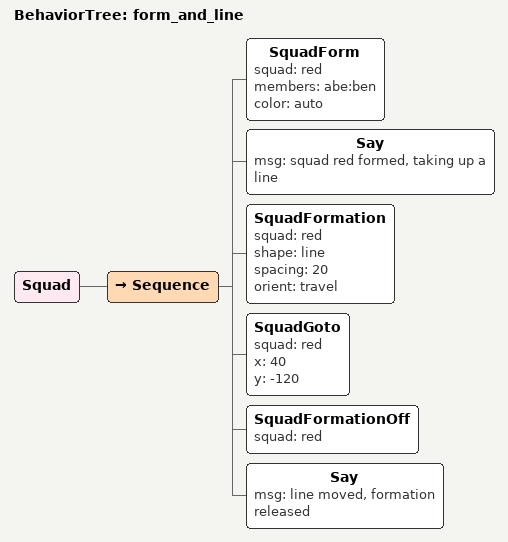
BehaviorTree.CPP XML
<root BTCPP_format="4" main_tree_to_execute="form_and_line">
  <BehaviorTree ID="form_and_line">
    <Squad>
      <Sequence>
        <SquadForm squad="red" members="abe:ben" color="auto"/>
        <Say msg="squad red formed, taking up a line"/>
        <SquadFormation squad="red" shape="line" spacing="20" orient="travel"/>
        <SquadGoto squad="red" x="40" y="-120"/>
        <SquadFormationOff squad="red"/>
        <Say msg="line moved, formation released"/>
      </Sequence>
    </Squad>
  </BehaviorTree>
</root>
